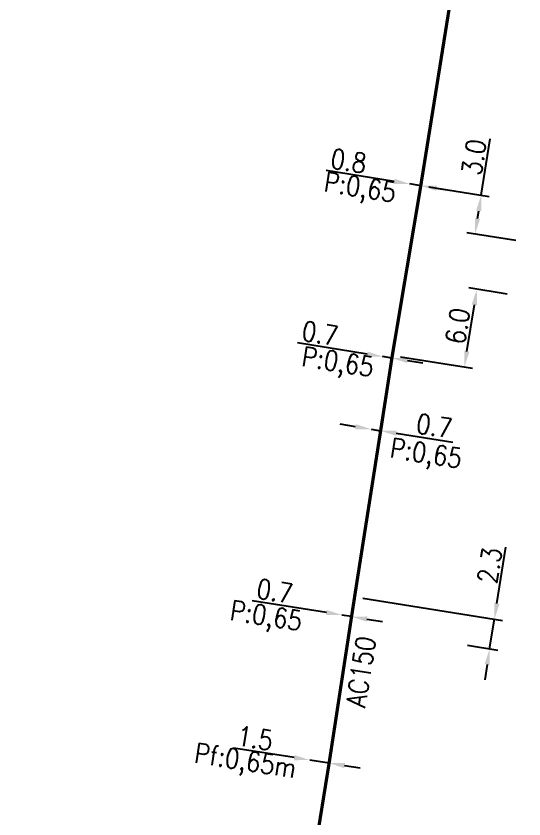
# Model space of a CAD drawing. Header units: millimetres. Extents: x 150000 to 151000, y 127000 to 127640.
# Drawn here: x 150205.5 to 150244.3, y 127148 to 127209.3 of the extents above; entities that cross this region are included whole.
import ezdxf

# ---------------------------------------------------------------- set-up
doc = ezdxf.new("R2010")
doc.units = ezdxf.units.MM
doc.header["$PDMODE"] = 34
doc.layers.get('Defpoints').update_dxf_attribs({"linetype": 'CONTINUOUS'})
doc.layers.add('G_120', color=4, linetype='CONTINUOUS')
doc.styles.get("Standard").update_dxf_attribs({"font": 'romans.shx', "width": 0.85})
doc.linetypes.add('G_typB_AP', pattern='A,5,-0.3,["o",Standard,S=1.5,R=0,X=0,Y=-0.5],-1.65', length=6.95)
doc.dimstyles.get("Standard").update_dxf_attribs({"dimtxt": 1.5, "dimasz": 1.2, "dimexe": 0.625, "dimexo": 0.625, "dimgap": 0.25, "dimtad": 1, "dimdec": 1, "dimzin": 0, "dimdsep": 46, "dimtxsty": 'Standard', "dimcen": -0.5, "dimadec": 0, "dimazin": 0, "dimtfac": 1, "dimtdec": 1, "dimtmove": 0, "dimatfit": 3, "dimfxl": 0, "dimtolj": 1, "dimtzin": 0, "dimarcsym": 0})

# ---------------------------------------------------------------- blocks, each defined once
blk = doc.blocks.new('*D125')
at = {"layer": 'Defpoints', "color": 0, "linetype": 'Continuous', "transparency": 16777216}
for p in [(150227.964, 127152.46), (150227.964, 127152.46), (150229.446, 127152.227)]:
    blk.add_point(p, dxfattribs=at)
at = {"layer": 'G_120', "color": 0, "linetype": 'Continuous', "lineweight": -2, "transparency": 16777216}
for p, q in [((150226.779, 127152.646), (150222.159, 127153.372)), ((150229.446, 127152.227), (150227.964, 127152.46)), ((150230.632, 127152.041), (150231.817, 127151.855))]:
    blk.add_line(p, q, dxfattribs=at)
at = {"layer": 'G_120', "color": 0, "linetype": 'Continuous', "transparency": 16777216}
for points in [[(150226.81, 127152.844), (150226.748, 127152.449), (150227.964, 127152.46)], [(150230.663, 127152.239), (150230.601, 127151.843), (150229.446, 127152.227)]]:
    blk.add_solid(points, dxfattribs=at)
at = {"layer": 'G_120', "color": 0, "linetype": 'Continuous', "transparency": 16777216, "insert": (150223.79, 127154.128), "char_height": 1.5, "attachment_point": 5, "rotation": 351.07455}
blk.add_mtext('\\A1;1.5', dxfattribs=at)
blk = doc.blocks.new('*D126')
at = {"layer": 'Defpoints', "color": 0, "linetype": 'Continuous', "transparency": 16777216}
for p in [(150232.656, 127177.715), (150232.656, 127177.715), (150233.382, 127177.602)]:
    blk.add_point(p, dxfattribs=at)
at = {"layer": 'G_120', "color": 0, "linetype": 'Continuous', "lineweight": -2, "transparency": 16777216}
for p, q in [((150231.471, 127177.902), (150230.285, 127178.088)), ((150232.656, 127177.715), (150233.382, 127177.601)), ((150233.285, 127176.984), (150233.285, 127176.984)), ((150234.568, 127177.415), (150238.886, 127176.737))]:
    blk.add_line(p, q, dxfattribs=at)
at = {"layer": 'G_120', "color": 0, "linetype": 'Continuous', "transparency": 16777216}
for points in [[(150231.502, 127178.099), (150231.44, 127177.704), (150232.656, 127177.715)], [(150234.599, 127177.613), (150234.537, 127177.218), (150233.382, 127177.601)]]:
    blk.add_solid(points, dxfattribs=at)
at = {"layer": 'G_120', "color": 0, "linetype": 'Continuous', "transparency": 16777216, "insert": (150237.475, 127177.971), "char_height": 1.5, "attachment_point": 5, "rotation": 351.07455}
blk.add_mtext('\\A1;0.7', dxfattribs=at)
blk = doc.blocks.new('*D129')
at = {"layer": 'Defpoints', "color": 0, "linetype": 'Continuous', "transparency": 16777216}
for p in [(150236.446, 127196.303), (150240.591, 127192.606), (150244.325, 127192.012)]:
    blk.add_point(p, dxfattribs=at)
at = {"layer": 'G_120', "color": 0, "linetype": 'Continuous', "lineweight": -2, "transparency": 16777216}
for p, q in [((150241.063, 127195.569), (150241.75, 127199.886)), ((150237.063, 127196.205), (150241.68, 127195.471)), ((150240.78, 127193.791), (150240.874, 127194.384)), ((150243.707, 127192.11), (150239.974, 127192.704))]:
    blk.add_line(p, q, dxfattribs=at)
at = {"layer": 'G_120', "color": 0, "linetype": 'Continuous', "transparency": 16777216}
for points in [[(150240.676, 127194.415), (150241.071, 127194.352), (150241.063, 127195.569)], [(150240.582, 127193.823), (150240.977, 127193.76), (150240.591, 127192.606)]]:
    blk.add_solid(points, dxfattribs=at)
at = {"layer": 'G_120', "color": 0, "linetype": 'Continuous', "transparency": 16777216, "insert": (150240.513, 127198.477), "char_height": 1.5, "attachment_point": 5, "rotation": 80.95823}
blk.add_mtext('\\A1;3.0', dxfattribs=at)
blk = doc.blocks.new('*D130')
at = {"layer": 'Defpoints', "color": 0, "linetype": 'Continuous', "transparency": 16777216}
for p in [(150235.61, 127196.437), (150235.61, 127196.437), (150236.446, 127196.303)]:
    blk.add_point(p, dxfattribs=at)
at = {"layer": 'G_120', "color": 0, "linetype": 'Continuous', "lineweight": -2, "transparency": 16777216}
for p, q in [((150234.425, 127196.626), (150229.217, 127197.455)), ((150236.544, 127196.921), (150236.545, 127196.921)), ((150236.446, 127196.304), (150235.61, 127196.437)), ((150237.631, 127196.116), (150238.816, 127195.927))]:
    blk.add_line(p, q, dxfattribs=at)
at = {"layer": 'G_120', "color": 0, "linetype": 'Continuous', "transparency": 16777216}
for points in [[(150234.456, 127196.823), (150234.393, 127196.428), (150235.61, 127196.437)], [(150237.663, 127196.313), (150237.6, 127195.918), (150236.446, 127196.304)]]:
    blk.add_solid(points, dxfattribs=at)
at = {"layer": 'G_120', "color": 0, "linetype": 'Continuous', "transparency": 16777216, "insert": (150230.94, 127198.193), "char_height": 1.5, "attachment_point": 5, "rotation": 350.95823}
blk.add_mtext('\\A1;0.8', dxfattribs=at)
blk = doc.blocks.new('*D131')
at = {"layer": 'Defpoints', "color": 0, "linetype": 'Continuous', "transparency": 16777216}
for p in [(150240.724, 127188.396), (150243.663, 127187.928), (150234.273, 127183.347)]:
    blk.add_point(p, dxfattribs=at)
at = {"layer": 'G_120', "color": 0, "linetype": 'Continuous', "lineweight": -2, "transparency": 16777216}
for p, q in [((150243.046, 127188.026), (150240.107, 127188.494)), ((150239.97, 127183.655), (150240.536, 127187.211)), ((150234.891, 127183.249), (150240.398, 127182.372))]:
    blk.add_line(p, q, dxfattribs=at)
at = {"layer": 'G_120', "color": 0, "linetype": 'Continuous', "transparency": 16777216}
for points in [[(150240.338, 127187.242), (150240.733, 127187.179), (150240.724, 127188.396)], [(150239.772, 127183.687), (150240.167, 127183.624), (150239.781, 127182.47)]]:
    blk.add_solid(points, dxfattribs=at)
at = {"layer": 'G_120', "color": 0, "linetype": 'Continuous', "transparency": 16777216, "insert": (150239.265, 127185.59), "char_height": 1.5, "attachment_point": 5, "rotation": 80.95823}
blk.add_mtext('\\A1;6.0', dxfattribs=at)
blk = doc.blocks.new('*D132')
at = {"layer": 'Defpoints', "color": 0, "linetype": 'Continuous', "transparency": 16777216}
for p in [(150233.531, 127183.26), (150233.531, 127183.26), (150234.273, 127183.347)]:
    blk.add_point(p, dxfattribs=at)
at = {"layer": 'G_120', "color": 0, "linetype": 'Continuous', "lineweight": -2, "transparency": 16777216}
for p, q in [((150232.346, 127183.448), (150227.025, 127184.295)), ((150234.241, 127183.147), (150233.531, 127183.26)), ((150234.175, 127182.73), (150234.143, 127182.529)), ((150235.427, 127182.958), (150236.612, 127182.769))]:
    blk.add_line(p, q, dxfattribs=at)
at = {"layer": 'G_120', "color": 0, "linetype": 'Continuous', "transparency": 16777216}
for points in [[(150232.377, 127183.646), (150232.315, 127183.251), (150233.531, 127183.26)], [(150235.458, 127183.156), (150235.395, 127182.761), (150234.241, 127183.147)]]:
    blk.add_solid(points, dxfattribs=at)
at = {"layer": 'G_120', "color": 0, "linetype": 'Continuous', "transparency": 16777216, "insert": (150228.748, 127185.033), "char_height": 1.5, "attachment_point": 5, "rotation": 350.95823}
blk.add_mtext('\\A1;0.7', dxfattribs=at)
blk = doc.blocks.new('*D133')
at = {"layer": 'Defpoints', "color": 0, "linetype": 'Continuous', "transparency": 16777216}
for p in [(150231.393, 127164.928), (150239.396, 127161.318), (150241.706, 127160.948)]:
    blk.add_point(p, dxfattribs=at)
at = {"layer": 'G_120', "color": 0, "linetype": 'Continuous', "lineweight": -2, "transparency": 16777216}
for p, q in [((150242.259, 127164.404), (150242.95, 127168.72)), ((150232.01, 127164.83), (150242.687, 127163.12)), ((150241.706, 127160.948), (150242.07, 127163.219)), ((150240.013, 127161.219), (150242.323, 127160.849)), ((150241.516, 127159.763), (150241.327, 127158.578))]:
    blk.add_line(p, q, dxfattribs=at)
at = {"layer": 'G_120', "color": 0, "linetype": 'Continuous', "transparency": 16777216}
for points in [[(150242.062, 127164.435), (150242.457, 127164.372), (150242.07, 127163.219)], [(150241.319, 127159.795), (150241.714, 127159.731), (150241.706, 127160.948)]]:
    blk.add_solid(points, dxfattribs=at)
at = {"layer": 'G_120', "color": 0, "linetype": 'Continuous', "transparency": 16777216, "insert": (150241.712, 127167.313), "char_height": 1.5, "attachment_point": 5, "rotation": 80.9044}
blk.add_mtext('\\A1;2.3', dxfattribs=at)
blk = doc.blocks.new('*D134')
at = {"layer": 'Defpoints', "color": 0, "linetype": 'Continuous', "transparency": 16777216}
for p in [(150231.393, 127164.928), (150230.418, 127163.529), (150230.418, 127163.529)]:
    blk.add_point(p, dxfattribs=at)
at = {"layer": 'G_120', "color": 0, "linetype": 'Continuous', "lineweight": -2, "transparency": 16777216}
for p, q in [((150229.234, 127163.718), (150223.567, 127164.626)), ((150231.294, 127164.311), (150231.051, 127162.795)), ((150231.15, 127163.412), (150230.418, 127163.529)), ((150232.335, 127163.222), (150233.52, 127163.032))]:
    blk.add_line(p, q, dxfattribs=at)
at = {"layer": 'G_120', "color": 0, "linetype": 'Continuous', "transparency": 16777216}
for points in [[(150229.265, 127163.916), (150229.202, 127163.521), (150230.418, 127163.529)], [(150232.366, 127163.419), (150232.303, 127163.025), (150231.15, 127163.412)]]:
    blk.add_solid(points, dxfattribs=at)
at = {"layer": 'G_120', "color": 0, "linetype": 'Continuous', "transparency": 16777216, "insert": (150225.291, 127165.362), "char_height": 1.5, "attachment_point": 5, "rotation": 350.9044}
blk.add_mtext('\\A1;0.7', dxfattribs=at)

msp = doc.modelspace()

# ---------------------------------------------------------------- linework, layer by layer
at = {"layer": 'G_120', "linetype": 'G_typB_AP', "const_width": 0.25, "flags": 128}
msp.add_lwpolyline([(150186.823, 127000), (150190.29, 127005.873), (150195.74, 127016.907), (150200.963, 127028.273), (150205.147, 127039.63), (150211.056, 127057.222), (150214.741, 127073.671), (150217.036, 127086.16), (150218.881, 127097.901), (150221.678, 127110.007), (150222.567, 127110.771), (150223.388, 127116.717), (150225.618, 127130.614), (150227.62, 127140.929), (150229.446, 127152.227), (150231.393, 127164.928), (150233.382, 127177.602), (150234.273, 127183.347), (150236.446, 127196.303), (150239.05, 127212.541), (150240.886, 127224.198), (150240.886, 127224.198), (150240.886, 127224.198), (150240.886, 127224.198), (150240.886, 127224.198), (150241.936, 127232.239), (150241.981, 127232.586)], dxfattribs=at)

# ---------------------------------------------------------------- texts
at = {"layer": 'G_120', "linetype": 'Continuous', "width": 0.85}
msp.add_text('AC150', height=1.5, rotation=81.07455, dxfattribs=at).set_placement((150232.197, 127156.414))
at = {"layer": 'G_120', "linetype": 'Continuous', "char_height": 1.5, "attachment_point": 9}
for s, insert, rotation in [('P:0,65', (150234.348, 127194.579), 350.95823), ('P:0,65', (150232.651, 127181.248), 350.95823), ('P:0,65', (150239.389, 127174.27), 351.07455), ('P:0,65', (150227.176, 127161.862), 350.9044), ('Pf:0,65m', (150226.729, 127150.629), 351.07455)]:
    msp.add_mtext(s, dxfattribs=dict(at, insert=insert, rotation=rotation))

# ---------------------------------------------------------------- dimensions: what is measured, and where the dimension line sits
at = {"layer": 'G_120', "linetype": 'Continuous'}
for base, p1, p2, angle, picture, middle in [((150240.591, 127192.606), (150236.446, 127196.303), (150244.325, 127192.012), 80.95823, '*D129', (150241.5, 127198.32)), ((150235.61, 127196.437), (150236.446, 127196.303), (150235.61, 127196.437), 350.95823, '*D130', (150230.783, 127197.205)), ((150240.724, 127188.396), (150234.273, 127183.347), (150243.663, 127187.928), 260.95823, '*D131', (150240.253, 127185.433)), ((150233.531, 127183.26), (150234.273, 127183.347), (150233.531, 127183.26), 350.95823, '*D132', (150228.591, 127184.046)), ((150232.656, 127177.715), (150233.382, 127177.602), (150232.656, 127177.715), 351.07455, '*D126', (150237.32, 127176.983)), ((150241.706, 127160.948), (150231.393, 127164.928), (150239.396, 127161.318), 80.9044, '*D133', (150242.7, 127167.155)), ((150230.418, 127163.529), (150231.393, 127164.928), (150230.418, 127163.529), 350.9044, '*D134', (150225.133, 127164.375)), ((150227.964, 127152.46), (150229.446, 127152.227), (150227.964, 127152.46), 351.07455, '*D125', (150223.635, 127153.14))]:
    dim = msp.add_linear_dim(base=base, p1=p1, p2=p2, angle=angle, dimstyle='Standard', dxfattribs=at)
    dim.commit()
    dim.dimension.update_dxf_attribs({"geometry": picture, "text_midpoint": middle, "dimtype": 160})

doc.saveas('drawing.dxf')
